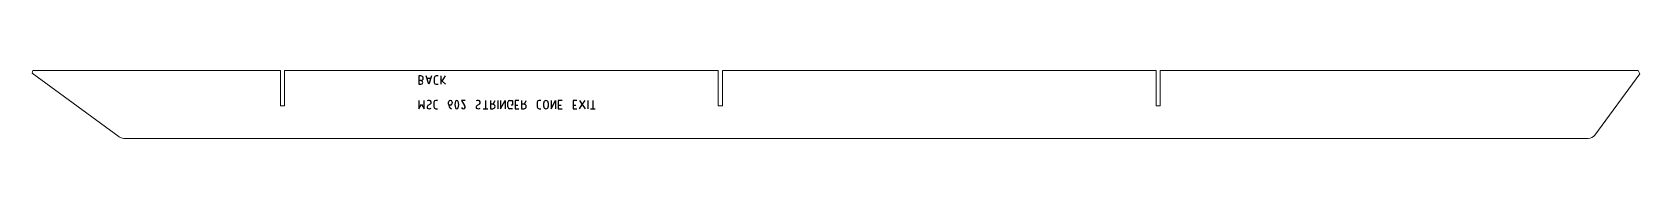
# Model space of a CAD drawing. Header units: millimetres. Extents: x 0 to 1186, y 1 to 51.
import ezdxf

# ---------------------------------------------------------------- set-up
doc = ezdxf.new("R2010")
doc.units = ezdxf.units.MM
doc.layers.add('IV_MARK_SURFACE_BACK', color=91, linetype='Continuous', lineweight=25)
doc.layers.add('IV_OUTER_PROFILE', color=7, linetype='Continuous', lineweight=5)

msp = doc.modelspace()

# ---------------------------------------------------------------- linework, layer by layer
at = {"layer": 'IV_MARK_SURFACE_BACK'}
for p, q in [((286.8, 46.7), (285.1, 46.7)), ((285.1, 46.7), (285.1, 43.3)), ((285.1, 43.3), (285.1, 40.6)), ((286.8, 43.3), (285.1, 43.3)), ((285.1, 40.6), (286.8, 40.6)), ((292.6, 40.6), (290.5, 46.7)), ((291.2, 45), (293.9, 45)), ((294.6, 46.7), (292.6, 40.6)), ((296.6, 45.3), (296.6, 41.9)), ((299.4, 46.7), (298, 46.7)), ((298, 40.6), (299.4, 40.6)), ((301.4, 46.7), (301.4, 43.9)), ((301.4, 43.9), (301.4, 40.6)), ((302.4, 42.9), (301.4, 43.9)), ((302.4, 42.9), (304.8, 46.7)), ((304.8, 40.6), (302.4, 42.9)), ((285.1, 28.5), (285.1, 22.4)), ((285.1, 22.4), (287.2, 25.8)), ((287.2, 25.8), (289.2, 22.4)), ((289.2, 22.4), (289.2, 28.5)), ((293.6, 25.8), (291.9, 24.8)), ((296.3, 27.2), (296.3, 23.8)), ((299, 28.5), (297.7, 28.5)), ((307.1, 25.8), (307.1, 27.2)), ((308.5, 25.1), (307.5, 25.1)), ((309.9, 27.2), (309.9, 26.5)), ((319.3, 28.5), (316.6, 28.5)), ((316.6, 28.5), (319, 24.8)), ((329.9, 25.8), (328.2, 24.8)), ((334.3, 28.5), (334.3, 22.4)), ((338, 28.5), (338, 25.8)), ((338, 25.8), (338, 22.4)), ((339.7, 25.8), (338, 25.8)), ((340, 25.8), (341.4, 28.5)), ((343.4, 28.5), (343.4, 22.4)), ((345.4, 28.5), (345.4, 22.4)), ((345.4, 22.4), (348.8, 28.5)), ((348.8, 28.5), (348.8, 22.4)), ((350.9, 23.8), (350.9, 27.2)), ((352.2, 28.5), (354.3, 28.5)), ((354.3, 25.1), (353.2, 25.1)), ((354.3, 28.5), (354.3, 25.1)), ((359, 28.5), (356.3, 28.5)), ((356.3, 28.5), (356.3, 25.1)), ((356.3, 25.1), (356.3, 22.4)), ((356.3, 25.1), (358.3, 25.1)), ((361, 28.5), (361, 25.8)), ((361, 25.8), (361, 22.4)), ((362.7, 25.8), (361, 25.8)), ((363.1, 25.8), (364.4, 28.5)), ((372.6, 27.2), (372.6, 23.8)), ((375.3, 28.5), (373.9, 28.5)), ((377.3, 24.1), (377.3, 26.8)), ((380.7, 26.8), (380.7, 24.1)), ((382.7, 28.5), (382.7, 22.4)), ((382.7, 22.4), (386.1, 28.5)), ((386.1, 28.5), (386.1, 22.4)), ((390.9, 28.5), (388.1, 28.5)), ((388.1, 28.5), (388.1, 25.1)), ((388.1, 25.1), (388.1, 22.4)), ((388.1, 25.1), (390.2, 25.1)), ((401.7, 28.5), (399, 28.5)), ((399, 28.5), (399, 25.1)), ((399, 25.1), (399, 22.4)), ((399, 25.1), (401, 25.1)), ((403.7, 28.5), (405.8, 25.5)), ((403.7, 22.4), (405.8, 25.5)), ((405.8, 25.5), (407.8, 28.5)), ((405.8, 25.5), (407.8, 22.4)), ((409.8, 28.5), (409.8, 22.4)), ((413.6, 28.5), (413.6, 22.4)), ((297.7, 22.4), (299, 22.4)), ((332.6, 22.4), (334.3, 22.4)), ((334.3, 22.4), (336, 22.4)), ((338, 22.4), (339.7, 22.4)), ((354.3, 22.4), (352.2, 22.4)), ((356.3, 22.4), (359, 22.4)), ((361, 22.4), (362.7, 22.4)), ((373.9, 22.4), (375.3, 22.4)), ((388.1, 22.4), (390.9, 22.4)), ((399, 22.4), (401.7, 22.4)), ((411.9, 22.4), (413.6, 22.4)), ((413.6, 22.4), (415.3, 22.4))]:
    msp.add_line(p, q, dxfattribs=at)
for centre, radius, start, end in [((286.8, 45), 1.69, 270, 90), ((286.8, 41.9), 1.36, 270, 90), ((298, 45.3), 1.36, 90, 180), ((298, 41.9), 1.36, 180, 270), ((292.5, 26.3), 2.28, 79.0373, 123.5826), ((292.6, 23.6), 1.35, 120.7016, 220.3737), ((292.9, 27.1), 1.46, 300.441, 87.6315), ((297.7, 27.2), 1.36, 90, 180), ((297.7, 23.8), 1.36, 180, 270), ((308.5, 27.2), 1.36, 360, 180), ((310.7, 25.6), 3.52, 176.8217, 245.1058), ((308.5, 26.5), 1.36, 270, 360), ((320.4, 25.5), 8.54, 163.8661, 196.1339), ((313.2, 27.4), 1.1, 23.0373, 156.9627), ((306.1, 25.5), 8.54, 343.8661, 16.1339), ((317.5, 23.7), 1.84, 351.7636, 36.3089), ((328.7, 26.3), 2.28, 79.0373, 123.5826), ((328.8, 23.6), 1.35, 120.7016, 220.3737), ((329.1, 27.1), 1.46, 300.441, 87.6315), ((339.7, 24.1), 1.69, 270, 90), ((352.2, 27.2), 1.36, 90, 180), ((352.2, 23.8), 1.36, 180, 270), ((362.7, 24.1), 1.69, 270, 90), ((373.9, 27.2), 1.36, 90, 180), ((373.9, 23.8), 1.36, 180, 270), ((379, 26.8), 1.69, 360, 180), ((379, 24.1), 1.69, 180, 360), ((292.9, 25.3), 2.86, 241.7153, 298.2847), ((313.2, 23.5), 1.1, 202.4119, 337.5881), ((318, 23.8), 1.41, 196.4047, 343.5953), ((329.2, 25.3), 2.86, 241.7153, 298.2847)]:
    msp.add_arc(centre, radius, start, end, dxfattribs=at)
at = {"layer": 'IV_OUTER_PROFILE'}
for p, q in [((0, 48.8), (0.6, 50.6)), ((64.1, 1.7), (0, 48.8)), ((0.6, 50.6), (183.1, 50.6)), ((183.1, 24.6), (183.1, 50.6)), ((186.1, 50.6), (506.1, 50.6)), ((186.1, 50.6), (186.1, 24.6)), ((506.1, 24.6), (506.1, 50.6)), ((509.1, 50.6), (509.1, 24.6)), ((509.1, 50.6), (829.1, 50.6)), ((829.1, 24.6), (829.1, 50.6)), ((832.1, 50.6), (832.1, 24.6)), ((832.1, 50.6), (1184.6, 50.6)), ((1185.8, 48.2), (1152.7, 3)), ((1184.6, 50.6), (1185.8, 48.2)), ((186.1, 24.6), (183.1, 24.6)), ((509.1, 24.6), (506.1, 24.6)), ((832.1, 24.6), (829.1, 24.6)), ((1147.8, 0.6), (67.6, 0.6))]:
    msp.add_line(p, q, dxfattribs=at)
for centre, start, end in [((67.6, 6.6), 233.7, 270), ((1147.8, 6.6), 270, 323.7)]:
    msp.add_arc(centre, 6, start, end, dxfattribs=at)

doc.saveas('drawing.dxf')
